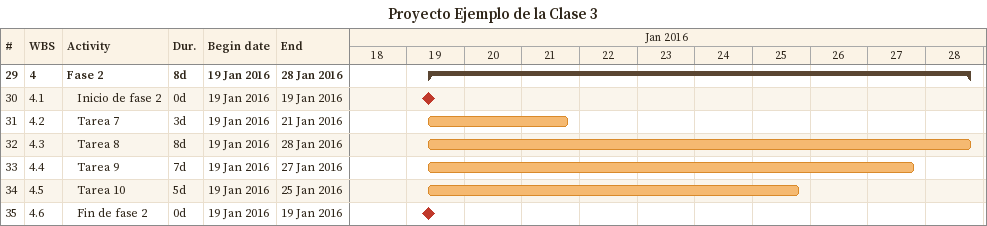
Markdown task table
Proyecto Ejemplo de la Clase 3

| ID | WBS | Task | Duration | Start | Finish |
|---|---|---|---|---|---|
| 29 | 4 | **Fase 2** | 8d | 2016-01-19 | 2016-01-28 |
| 30 | 4.1 | Inicio de fase 2 | 0d | 2016-01-19 | 2016-01-19 |
| 31 | 4.2 | Tarea 7 | 3d | 2016-01-19 | 2016-01-21 |
| 32 | 4.3 | Tarea 8 | 8d | 2016-01-19 | 2016-01-28 |
| 33 | 4.4 | Tarea 9 | 7d | 2016-01-19 | 2016-01-27 |
| 34 | 4.5 | Tarea 10 | 5d | 2016-01-19 | 2016-01-25 |
| 35 | 4.6 | Fin de fase 2 | 0d | 2016-01-19 | 2016-01-19 |
